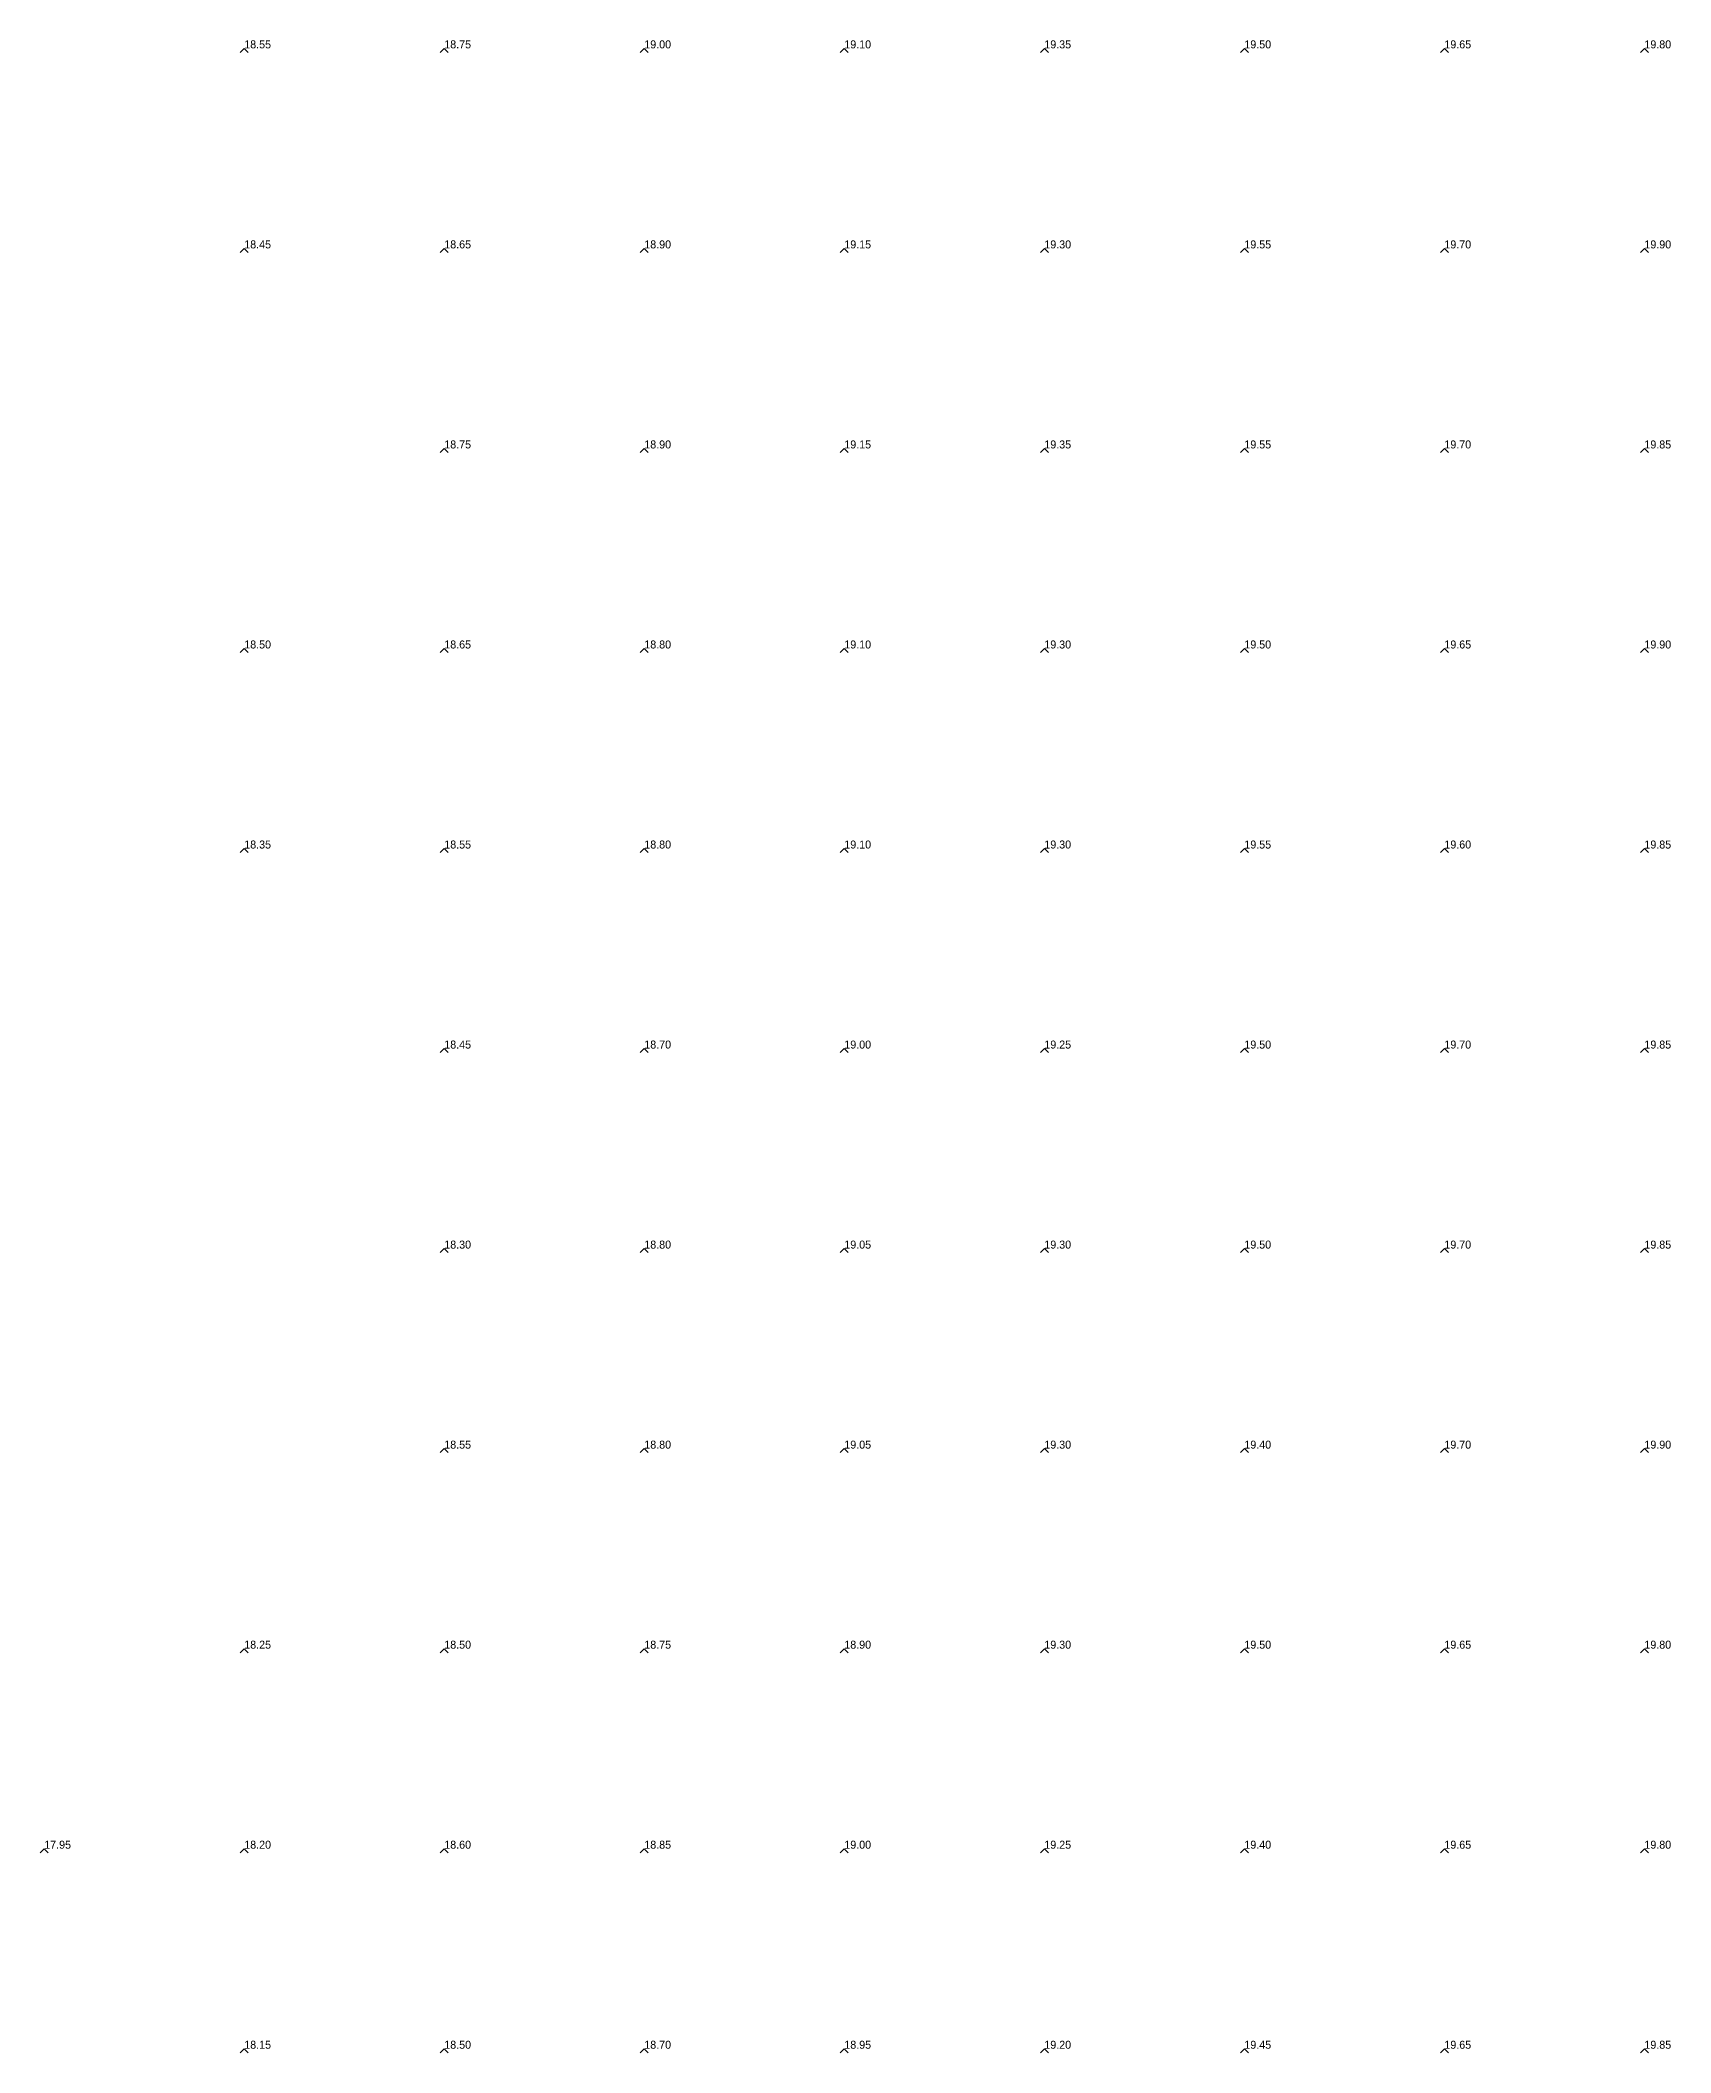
# Model space of a CAD drawing. Extents: x 570945 to 571083, y 5181392 to 5181597.
# Drawn here: x 570969.82 to 570990.2, y 5181466.58 to 5181491.73 of the extents above; entities that cross this region are included whole.
import ezdxf

# ---------------------------------------------------------------- set-up
doc = ezdxf.new("R2010")
doc.units = 0
doc.layers.add('Soundings', color=1, linetype='CONTINUOUS')

msp = doc.modelspace()

# ---------------------------------------------------------------- linework, layer by layer
at = {"layer": 'Soundings'}
for points in [[(570972.325, 5181491.575), (570972.375, 5181491.625), (570972.425, 5181491.575)], [(570974.825, 5181491.575), (570974.875, 5181491.625), (570974.925, 5181491.575)], [(570977.325, 5181491.575), (570977.375, 5181491.625), (570977.425, 5181491.575)], [(570979.825, 5181491.575), (570979.875, 5181491.625), (570979.925, 5181491.575)], [(570982.325, 5181491.575), (570982.375, 5181491.625), (570982.425, 5181491.575)], [(570984.825, 5181491.575), (570984.875, 5181491.625), (570984.925, 5181491.575)], [(570987.325, 5181491.575), (570987.375, 5181491.625), (570987.425, 5181491.575)], [(570989.825, 5181491.575), (570989.875, 5181491.625), (570989.925, 5181491.575)], [(570972.325, 5181489.075), (570972.375, 5181489.125), (570972.425, 5181489.075)], [(570974.825, 5181489.075), (570974.875, 5181489.125), (570974.925, 5181489.075)], [(570977.325, 5181489.075), (570977.375, 5181489.125), (570977.425, 5181489.075)], [(570979.825, 5181489.075), (570979.875, 5181489.125), (570979.925, 5181489.075)], [(570982.325, 5181489.075), (570982.375, 5181489.125), (570982.425, 5181489.075)], [(570984.825, 5181489.075), (570984.875, 5181489.125), (570984.925, 5181489.075)], [(570987.325, 5181489.075), (570987.375, 5181489.125), (570987.425, 5181489.075)], [(570989.825, 5181489.075), (570989.875, 5181489.125), (570989.925, 5181489.075)], [(570974.825, 5181486.575), (570974.875, 5181486.625), (570974.925, 5181486.575)], [(570977.325, 5181486.575), (570977.375, 5181486.625), (570977.425, 5181486.575)], [(570979.825, 5181486.575), (570979.875, 5181486.625), (570979.925, 5181486.575)], [(570982.325, 5181486.575), (570982.375, 5181486.625), (570982.425, 5181486.575)], [(570984.825, 5181486.575), (570984.875, 5181486.625), (570984.925, 5181486.575)], [(570987.325, 5181486.575), (570987.375, 5181486.625), (570987.425, 5181486.575)], [(570989.825, 5181486.575), (570989.875, 5181486.625), (570989.925, 5181486.575)], [(570972.325, 5181484.075), (570972.375, 5181484.125), (570972.425, 5181484.075)], [(570974.825, 5181484.075), (570974.875, 5181484.125), (570974.925, 5181484.075)], [(570977.325, 5181484.075), (570977.375, 5181484.125), (570977.425, 5181484.075)], [(570979.825, 5181484.075), (570979.875, 5181484.125), (570979.925, 5181484.075)], [(570982.325, 5181484.075), (570982.375, 5181484.125), (570982.425, 5181484.075)], [(570984.825, 5181484.075), (570984.875, 5181484.125), (570984.925, 5181484.075)], [(570987.325, 5181484.075), (570987.375, 5181484.125), (570987.425, 5181484.075)], [(570989.825, 5181484.075), (570989.875, 5181484.125), (570989.925, 5181484.075)], [(570972.325, 5181481.575), (570972.375, 5181481.625), (570972.425, 5181481.575)], [(570974.825, 5181481.575), (570974.875, 5181481.625), (570974.925, 5181481.575)], [(570977.325, 5181481.575), (570977.375, 5181481.625), (570977.425, 5181481.575)], [(570979.825, 5181481.575), (570979.875, 5181481.625), (570979.925, 5181481.575)], [(570982.325, 5181481.575), (570982.375, 5181481.625), (570982.425, 5181481.575)], [(570984.825, 5181481.575), (570984.875, 5181481.625), (570984.925, 5181481.575)], [(570987.325, 5181481.575), (570987.375, 5181481.625), (570987.425, 5181481.575)], [(570989.825, 5181481.575), (570989.875, 5181481.625), (570989.925, 5181481.575)], [(570974.825, 5181479.075), (570974.875, 5181479.125), (570974.925, 5181479.075)], [(570977.325, 5181479.075), (570977.375, 5181479.125), (570977.425, 5181479.075)], [(570979.825, 5181479.075), (570979.875, 5181479.125), (570979.925, 5181479.075)], [(570982.325, 5181479.075), (570982.375, 5181479.125), (570982.425, 5181479.075)], [(570984.825, 5181479.075), (570984.875, 5181479.125), (570984.925, 5181479.075)], [(570987.325, 5181479.075), (570987.375, 5181479.125), (570987.425, 5181479.075)], [(570989.825, 5181479.075), (570989.875, 5181479.125), (570989.925, 5181479.075)], [(570974.825, 5181476.575), (570974.875, 5181476.625), (570974.925, 5181476.575)], [(570977.325, 5181476.575), (570977.375, 5181476.625), (570977.425, 5181476.575)], [(570979.825, 5181476.575), (570979.875, 5181476.625), (570979.925, 5181476.575)], [(570982.325, 5181476.575), (570982.375, 5181476.625), (570982.425, 5181476.575)], [(570984.825, 5181476.575), (570984.875, 5181476.625), (570984.925, 5181476.575)], [(570987.325, 5181476.575), (570987.375, 5181476.625), (570987.425, 5181476.575)], [(570989.825, 5181476.575), (570989.875, 5181476.625), (570989.925, 5181476.575)], [(570974.825, 5181474.075), (570974.875, 5181474.125), (570974.925, 5181474.075)], [(570977.325, 5181474.075), (570977.375, 5181474.125), (570977.425, 5181474.075)], [(570979.825, 5181474.075), (570979.875, 5181474.125), (570979.925, 5181474.075)], [(570982.325, 5181474.075), (570982.375, 5181474.125), (570982.425, 5181474.075)], [(570984.825, 5181474.075), (570984.875, 5181474.125), (570984.925, 5181474.075)], [(570987.325, 5181474.075), (570987.375, 5181474.125), (570987.425, 5181474.075)], [(570989.825, 5181474.075), (570989.875, 5181474.125), (570989.925, 5181474.075)], [(570972.325, 5181471.575), (570972.375, 5181471.625), (570972.425, 5181471.575)], [(570974.825, 5181471.575), (570974.875, 5181471.625), (570974.925, 5181471.575)], [(570977.325, 5181471.575), (570977.375, 5181471.625), (570977.425, 5181471.575)], [(570979.825, 5181471.575), (570979.875, 5181471.625), (570979.925, 5181471.575)], [(570982.325, 5181471.575), (570982.375, 5181471.625), (570982.425, 5181471.575)], [(570984.825, 5181471.575), (570984.875, 5181471.625), (570984.925, 5181471.575)], [(570987.325, 5181471.575), (570987.375, 5181471.625), (570987.425, 5181471.575)], [(570989.825, 5181471.575), (570989.875, 5181471.625), (570989.925, 5181471.575)], [(570969.825, 5181469.075), (570969.875, 5181469.125), (570969.925, 5181469.075)], [(570972.325, 5181469.075), (570972.375, 5181469.125), (570972.425, 5181469.075)], [(570974.825, 5181469.075), (570974.875, 5181469.125), (570974.925, 5181469.075)], [(570977.325, 5181469.075), (570977.375, 5181469.125), (570977.425, 5181469.075)], [(570979.825, 5181469.075), (570979.875, 5181469.125), (570979.925, 5181469.075)], [(570982.325, 5181469.075), (570982.375, 5181469.125), (570982.425, 5181469.075)], [(570984.825, 5181469.075), (570984.875, 5181469.125), (570984.925, 5181469.075)], [(570987.325, 5181469.075), (570987.375, 5181469.125), (570987.425, 5181469.075)], [(570989.825, 5181469.075), (570989.875, 5181469.125), (570989.925, 5181469.075)], [(570972.325, 5181466.575), (570972.375, 5181466.625), (570972.425, 5181466.575)], [(570974.825, 5181466.575), (570974.875, 5181466.625), (570974.925, 5181466.575)], [(570977.325, 5181466.575), (570977.375, 5181466.625), (570977.425, 5181466.575)], [(570979.825, 5181466.575), (570979.875, 5181466.625), (570979.925, 5181466.575)], [(570982.325, 5181466.575), (570982.375, 5181466.625), (570982.425, 5181466.575)], [(570984.825, 5181466.575), (570984.875, 5181466.625), (570984.925, 5181466.575)], [(570987.325, 5181466.575), (570987.375, 5181466.625), (570987.425, 5181466.575)], [(570989.825, 5181466.575), (570989.875, 5181466.625), (570989.925, 5181466.575)]]:
    msp.add_lwpolyline(points, dxfattribs=at)

# ---------------------------------------------------------------- texts
for s, p in [('18.55', (570972.375, 5181491.625, 18.55)), ('18.75', (570974.875, 5181491.625, 18.75)), ('19.00', (570977.375, 5181491.625, 19)), ('19.10', (570979.875, 5181491.625, 19.1)), ('19.35', (570982.375, 5181491.625, 19.35)), ('19.50', (570984.875, 5181491.625, 19.5)), ('19.65', (570987.375, 5181491.625, 19.65)), ('19.80', (570989.875, 5181491.625, 19.8)), ('18.45', (570972.375, 5181489.125, 18.45)), ('18.65', (570974.875, 5181489.125, 18.65)), ('18.90', (570977.375, 5181489.125, 18.9)), ('19.15', (570979.875, 5181489.125, 19.15)), ('19.30', (570982.375, 5181489.125, 19.3)), ('19.55', (570984.875, 5181489.125, 19.55)), ('19.70', (570987.375, 5181489.125, 19.7)), ('19.90', (570989.875, 5181489.125, 19.9)), ('18.75', (570974.875, 5181486.625, 18.75)), ('18.90', (570977.375, 5181486.625, 18.9)), ('19.15', (570979.875, 5181486.625, 19.15)), ('19.35', (570982.375, 5181486.625, 19.35)), ('19.55', (570984.875, 5181486.625, 19.55)), ('19.70', (570987.375, 5181486.625, 19.7)), ('19.85', (570989.875, 5181486.625, 19.85)), ('18.50', (570972.375, 5181484.125, 18.5)), ('18.65', (570974.875, 5181484.125, 18.65)), ('18.80', (570977.375, 5181484.125, 18.8)), ('19.10', (570979.875, 5181484.125, 19.1)), ('19.30', (570982.375, 5181484.125, 19.3)), ('19.50', (570984.875, 5181484.125, 19.5)), ('19.65', (570987.375, 5181484.125, 19.65)), ('19.90', (570989.875, 5181484.125, 19.9)), ('18.35', (570972.375, 5181481.625, 18.35)), ('18.55', (570974.875, 5181481.625, 18.55)), ('18.80', (570977.375, 5181481.625, 18.8)), ('19.10', (570979.875, 5181481.625, 19.1)), ('19.30', (570982.375, 5181481.625, 19.3)), ('19.55', (570984.875, 5181481.625, 19.55)), ('19.60', (570987.375, 5181481.625, 19.6)), ('19.85', (570989.875, 5181481.625, 19.85)), ('18.45', (570974.875, 5181479.125, 18.45)), ('18.70', (570977.375, 5181479.125, 18.7)), ('19.00', (570979.875, 5181479.125, 19)), ('19.25', (570982.375, 5181479.125, 19.25)), ('19.50', (570984.875, 5181479.125, 19.5)), ('19.70', (570987.375, 5181479.125, 19.7)), ('19.85', (570989.875, 5181479.125, 19.85)), ('18.30', (570974.875, 5181476.625, 18.3)), ('18.80', (570977.375, 5181476.625, 18.8)), ('19.05', (570979.875, 5181476.625, 19.05)), ('19.30', (570982.375, 5181476.625, 19.3)), ('19.50', (570984.875, 5181476.625, 19.5)), ('19.70', (570987.375, 5181476.625, 19.7)), ('19.85', (570989.875, 5181476.625, 19.85)), ('18.55', (570974.875, 5181474.125, 18.55)), ('18.80', (570977.375, 5181474.125, 18.8)), ('19.05', (570979.875, 5181474.125, 19.05)), ('19.30', (570982.375, 5181474.125, 19.3)), ('19.40', (570984.875, 5181474.125, 19.4)), ('19.70', (570987.375, 5181474.125, 19.7)), ('19.90', (570989.875, 5181474.125, 19.9)), ('18.25', (570972.375, 5181471.625, 18.25)), ('18.50', (570974.875, 5181471.625, 18.5)), ('18.75', (570977.375, 5181471.625, 18.75)), ('18.90', (570979.875, 5181471.625, 18.9)), ('19.30', (570982.375, 5181471.625, 19.3)), ('19.50', (570984.875, 5181471.625, 19.5)), ('19.65', (570987.375, 5181471.625, 19.65)), ('19.80', (570989.875, 5181471.625, 19.8)), ('17.95', (570969.875, 5181469.125, 17.95)), ('18.20', (570972.375, 5181469.125, 18.2)), ('18.60', (570974.875, 5181469.125, 18.6)), ('18.85', (570977.375, 5181469.125, 18.85)), ('19.00', (570979.875, 5181469.125, 19)), ('19.25', (570982.375, 5181469.125, 19.25)), ('19.40', (570984.875, 5181469.125, 19.4)), ('19.65', (570987.375, 5181469.125, 19.65)), ('19.80', (570989.875, 5181469.125, 19.8)), ('18.15', (570972.375, 5181466.625, 18.15)), ('18.50', (570974.875, 5181466.625, 18.5)), ('18.70', (570977.375, 5181466.625, 18.7)), ('18.95', (570979.875, 5181466.625, 18.95)), ('19.20', (570982.375, 5181466.625, 19.2)), ('19.45', (570984.875, 5181466.625, 19.45)), ('19.65', (570987.375, 5181466.625, 19.65)), ('19.85', (570989.875, 5181466.625, 19.85))]:
    msp.add_text(s, height=0.1, dxfattribs=at).set_placement(p)

doc.saveas('drawing.dxf')
